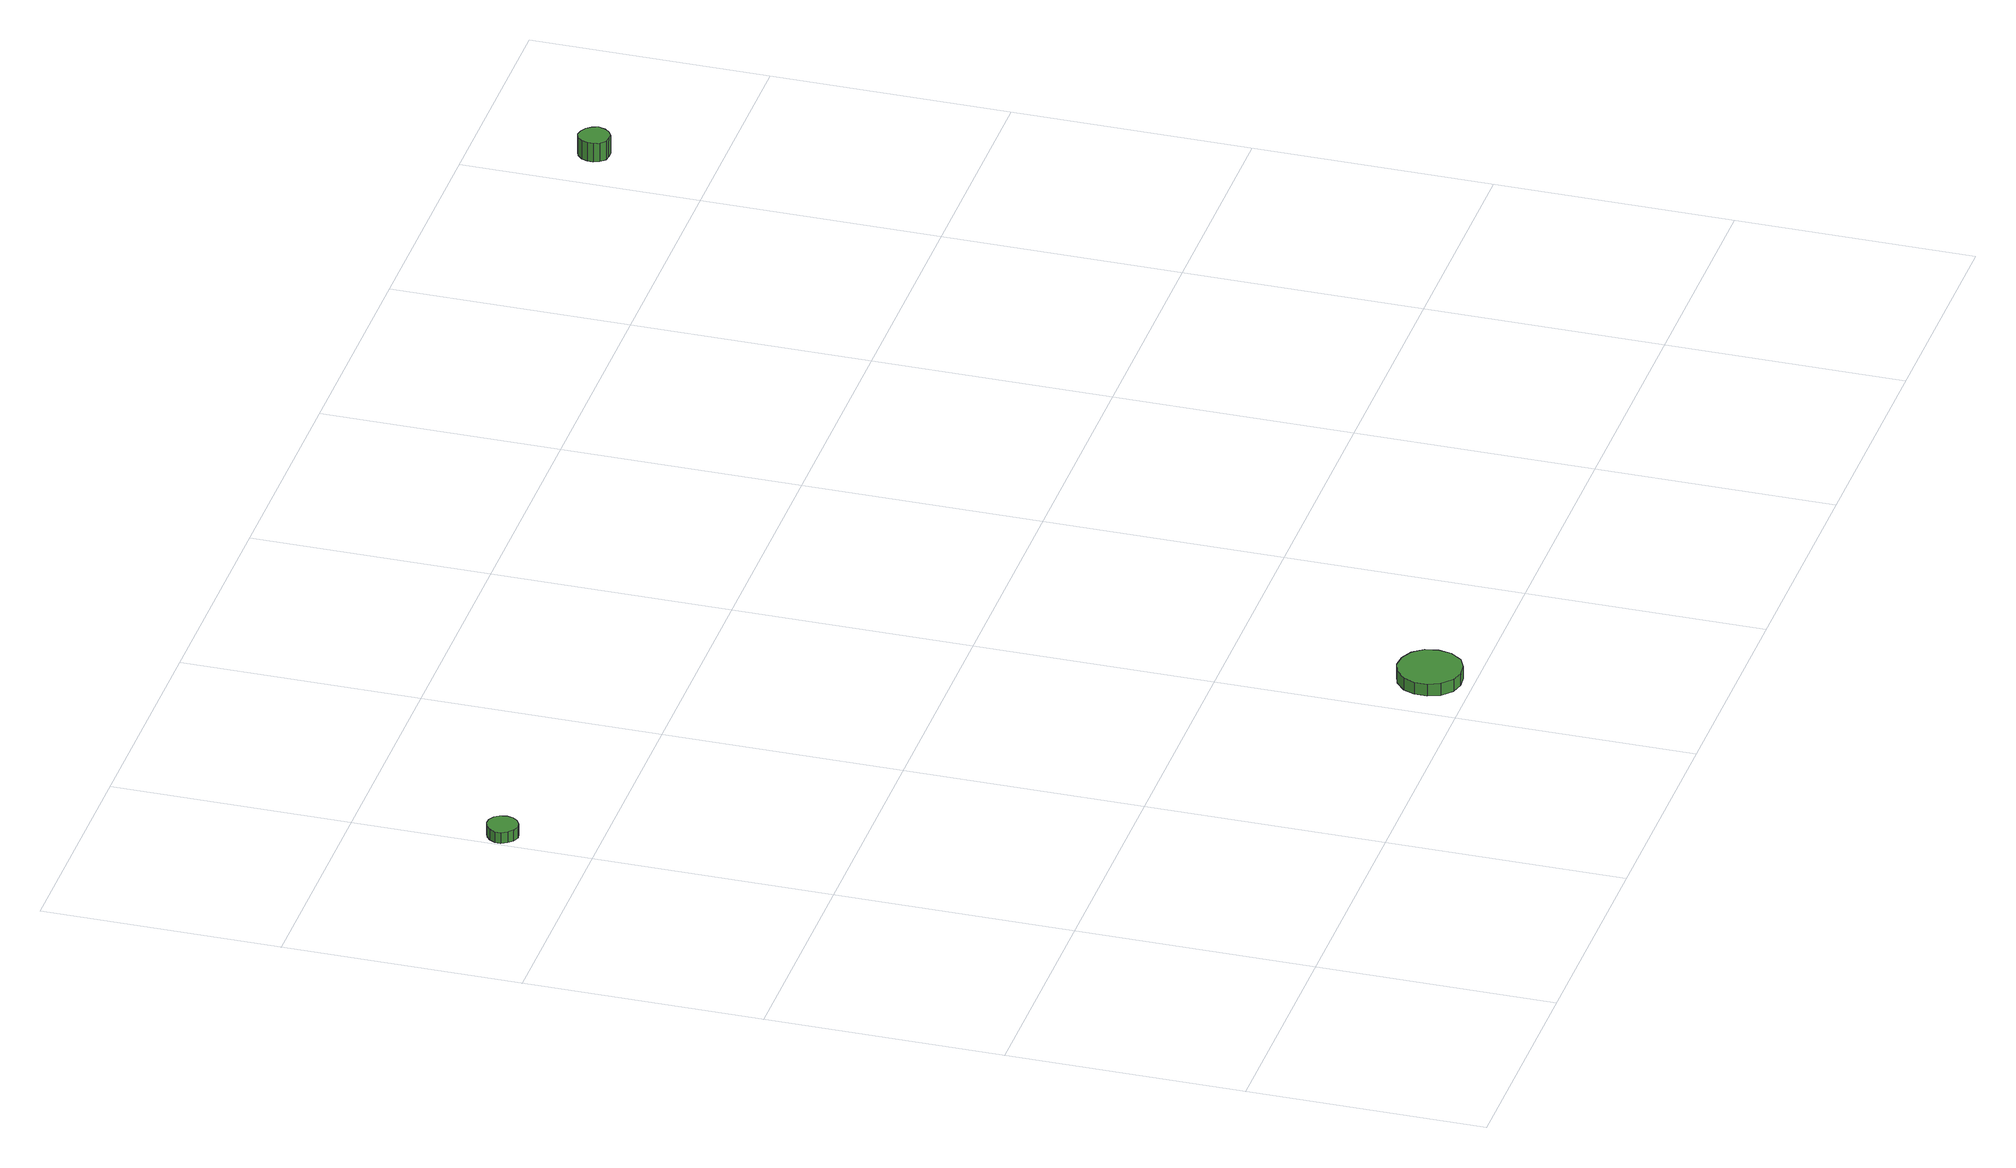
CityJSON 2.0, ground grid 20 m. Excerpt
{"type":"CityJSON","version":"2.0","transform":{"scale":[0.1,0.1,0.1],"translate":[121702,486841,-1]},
"CityObjects":{
"tree1":{"type":"SolitaryVegetationObject","attributes":{"function":"something"},"geometry":[{"type":"MultiSurface","lod":"1","boundaries":[[[0,1,2,3,4,5,6,7,8,9,10,11,12,13,14]],[[15,16,17,18,19,20,21,22,23,24,25,26,27,28,29]],[[0,29,28,1]],[[1,28,27,2]],[[2,27,26,3]],[[3,26,25,4]],[[4,25,24,5]],[[5,24,23,6]],[[6,23,22,7]],[[7,22,21,8]],[[8,21,20,9]],[[9,20,19,10]],[[10,19,18,11]],[[11,18,17,12]],[[12,17,16,13]],[[13,16,15,14]],[[14,15,29,0]]]}]},
"tree2":{"type":"SolitaryVegetationObject","attributes":{"function":"something"},"geometry":[{"type":"MultiSurface","lod":"1","boundaries":[[[30,31,32,33,34,35,36,37,38,39,40,41,42,43,44]],[[45,46,47,48,49,50,51,52,53,54,55,56,57,58,59]],[[30,59,58,31]],[[31,58,57,32]],[[32,57,56,33]],[[33,56,55,34]],[[34,55,54,35]],[[35,54,53,36]],[[36,53,52,37]],[[37,52,51,38]],[[38,51,50,39]],[[39,50,49,40]],[[40,49,48,41]],[[41,48,47,42]],[[42,47,46,43]],[[43,46,45,44]],[[44,45,59,30]]]}]},
"tree3":{"type":"SolitaryVegetationObject","attributes":{"function":"something"},"geometry":[{"type":"MultiSurface","lod":"1","boundaries":[[[60,61,62,63,64,65,66,67,68,69,70,71,72,73,74]],[[75,76,77,78,79,80,81,82,83,84,85,86,87,88,89]],[[60,89,88,61]],[[61,88,87,62]],[[62,87,86,63]],[[63,86,85,64]],[[64,85,84,65]],[[65,84,83,66]],[[66,83,82,67]],[[67,82,81,68]],[[68,81,80,69]],[[69,80,79,70]],[[70,79,78,71]],[[71,78,77,72]],[[72,77,76,73]],[[73,76,75,74]],[[74,75,89,60]]]}]}
},
"vertices":[
[26,678,17],[25,684,17],[22,688,17],[17,691,17],[12,691,17],[7,689,17],[3,686,17],[0,681,17],[0,676,17],[3,671,17],[7,667,17],[12,665,17],[17,666,17],[22,669,17],[25,673,17],[25,673,7],[22,669,7],[17,666,7],[12,665,7],[7,667,7],[3,671,7],[0,676,7],[0,681,7],[3,686,7],[7,689,7],[12,691,7],[17,691,7],[22,688,7],[25,684,7],[26,678,7],
[477,36,18],[475,47,18],[468,56,18],[458,61,18],[447,62,18],[437,59,18],[428,51,18],[424,41,18],[424,30,18],[428,20,18],[437,12,18],[447,9,18],[458,10,18],[468,15,18],[475,25,18],[475,25,7],[468,15,7],[458,10,7],[447,9,7],[437,12,7],[428,20,7],[424,30,7],[424,41,7],[428,51,7],[437,59,7],[447,62,7],[458,61,7],[468,56,7],[475,47,7],[477,36,7],
[1060,902,22],[1058,907,22],[1055,911,22],[1050,914,22],[1045,915,22],[1040,913,22],[1036,909,22],[1034,904,22],[1034,899,22],[1036,894,22],[1040,890,22],[1045,889,22],[1050,889,22],[1055,892,22],[1058,896,22],[1058,896,5],[1055,892,5],[1050,889,5],[1045,889,5],[1040,890,5],[1036,894,5],[1034,899,5],[1034,904,5],[1036,909,5],[1040,913,5],[1045,915,5],[1050,914,5],[1055,911,5],[1058,907,5],[1060,902,5]
]}
